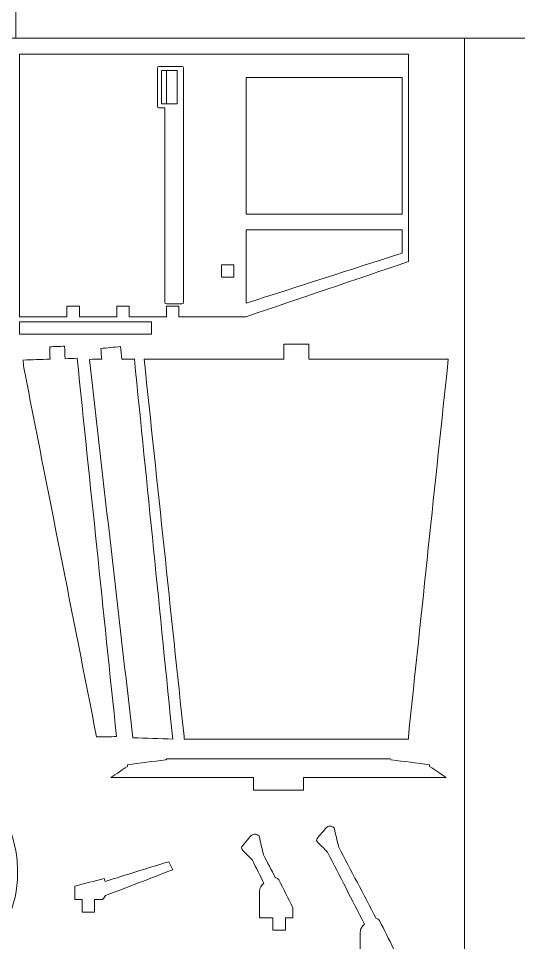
# Model space of a CAD drawing. Header units: centimetres. Extents: x -36.5 to 33.1, y -48.3 to 44.1.
# Drawn here: x -1.62 to 10.41, y -0.51 to 21.73 of the extents above; entities that cross this region are included whole.
import ezdxf

# ---------------------------------------------------------------- set-up
doc = ezdxf.new("R2010")
doc.units = ezdxf.units.CM
doc.header["$MEASUREMENT"] = 0
doc.layers.add('Camada 1', color=7, linetype='Continuous')

msp = doc.modelspace()

# ---------------------------------------------------------------- linework, layer by layer
at = {"layer": 'Camada 1', "color": 2, "lineweight": 20}
for points, knots in [([(-1.6923, 44.0612), (-1.6923, 44.0612), (-1.6923, 21.2612), (-1.6923, 21.2612), (-1.6923, 21.2612), (-1.6923, 21.2612), (33.1077, 21.2612), (33.1077, 21.2612), (33.1077, 21.2612), (33.1077, 21.2612), (33.1077, 44.0612), (33.1077, 44.0612), (33.1077, 44.0612), (33.1077, 44.0612), (-1.6923, 44.0612), (-1.6923, 44.0612)], [0, 0, 0, 0, 0.2, 0.2, 0.2, 0.2, 0.4, 0.4, 0.4, 0.4, 0.6, 0.6, 0.6, 0.6, 1, 1, 1, 1]), ([(-13.6923, -13.5388), (-13.6923, -13.5388), (9.1077, -13.5388), (9.1077, -13.5388), (9.1077, -13.5388), (9.1077, -13.5388), (9.1077, 21.2612), (9.1077, 21.2612), (9.1077, 21.2612), (9.1077, 21.2612), (-13.6923, 21.2612), (-13.6923, 21.2612), (-13.6923, 21.2612), (-13.6923, 21.2612), (-13.6923, -13.5388), (-13.6923, -13.5388), (-13.6923, -13.5388), (-13.6923, -13.5388), (-13.6923, -13.5388), (-13.6923, -13.5388)], [0, 0, 0, 0, 0.16666667, 0.16666667, 0.16666667, 0.16666667, 0.33333333, 0.33333333, 0.33333333, 0.33333333, 0.5, 0.5, 0.5, 0.5, 0.66666667, 0.66666667, 0.66666667, 0.66666667, 1, 1, 1, 1]), ([(9.1077, -13.5388), (9.1077, -13.5388), (31.9077, -13.5388), (31.9077, -13.5388), (31.9077, -13.5388), (31.9077, -13.5388), (31.9077, 21.2612), (31.9077, 21.2612), (31.9077, 21.2612), (31.9077, 21.2612), (9.1077, 21.2612), (9.1077, 21.2612), (9.1077, 21.2612), (9.1077, 21.2612), (9.1077, -13.5388), (9.1077, -13.5388), (9.1077, -13.5388), (9.1077, -13.5388), (9.1077, -13.5388), (9.1077, -13.5388)], [0, 0, 0, 0, 0.16666667, 0.16666667, 0.16666667, 0.16666667, 0.33333333, 0.33333333, 0.33333333, 0.33333333, 0.5, 0.5, 0.5, 0.5, 0.66666667, 0.66666667, 0.66666667, 0.66666667, 1, 1, 1, 1])]:
    msp.add_open_spline(points, degree=3, knots=knots, dxfattribs=at)
at = {"layer": 'Camada 1', "lineweight": 9}
for points, knots in [([(-0.45959, 14.80369), (-0.3592, 14.80369), (-0.25882, 14.80369), (-0.15842, 14.80369), (-0.15842, 14.80369), (-0.15842, 14.72002), (-0.15842, 14.63637), (-0.15842, 14.55271), (-0.15842, 14.55271), (0.14075, 14.55271), (0.43992, 14.55271), (0.73909, 14.55271), (0.73909, 14.55271), (0.73909, 14.63637), (0.73909, 14.72002), (0.73909, 14.80369), (0.73909, 14.80369), (0.83909, 14.80369), (0.93908, 14.80369), (1.03908, 14.80369), (1.03908, 14.80369), (1.03908, 14.72002), (1.03908, 14.63637), (1.03908, 14.55271), (1.03908, 14.55271), (1.33865, 14.55271), (1.6382, 14.55271), (1.93777, 14.55271), (1.93777, 14.55271), (1.93777, 14.63637), (1.93777, 14.72002), (1.93777, 14.80369), (1.93777, 14.80369), (2.03777, 14.80369), (2.13776, 14.80369), (2.23776, 14.80369), (2.23776, 14.80369), (2.23776, 14.72002), (2.23776, 14.63637), (2.23776, 14.55271), (2.23776, 14.55271), (2.77672, 14.55271), (3.31568, 14.55271), (3.85464, 14.55271), (3.85464, 14.55271), (5.15612, 14.99496), (6.45762, 15.43722), (7.7591, 15.87946), (7.7591, 15.87946), (7.7591, 17.54396), (7.7591, 19.20847), (7.7591, 20.87296), (7.7591, 20.87296), (4.64057, 20.87296), (1.52203, 20.87296), (-1.5965, 20.87296), (-1.5965, 20.87296), (-1.5965, 18.76621), (-1.5965, 16.65946), (-1.5965, 14.55271), (-1.5965, 14.55271), (-1.21753, 14.55271), (-0.83856, 14.55271), (-0.45959, 14.55271), (-0.45959, 14.55271), (-0.45959, 14.63637), (-0.45959, 14.72002), (-0.45959, 14.80369)], [0, 0, 0, 0, 0.05555556, 0.05555556, 0.05555556, 0.05555556, 0.11111111, 0.11111111, 0.11111111, 0.11111111, 0.16666667, 0.16666667, 0.16666667, 0.16666667, 0.22222222, 0.22222222, 0.22222222, 0.22222222, 0.27777778, 0.27777778, 0.27777778, 0.27777778, 0.33333333, 0.33333333, 0.33333333, 0.33333333, 0.38888889, 0.38888889, 0.38888889, 0.38888889, 0.44444444, 0.44444444, 0.44444444, 0.44444444, 0.5, 0.5, 0.5, 0.5, 0.55555556, 0.55555556, 0.55555556, 0.55555556, 0.61111111, 0.61111111, 0.61111111, 0.61111111, 0.66666667, 0.66666667, 0.66666667, 0.66666667, 0.72222222, 0.72222222, 0.72222222, 0.72222222, 0.77777778, 0.77777778, 0.77777778, 0.77777778, 0.83333333, 0.83333333, 0.83333333, 0.83333333, 0.88888889, 0.88888889, 0.88888889, 0.88888889, 1, 1, 1, 1]), ([(3.85464, 20.31592), (5.10616, 20.31592), (6.35768, 20.31592), (7.6092, 20.31592), (7.6092, 20.31592), (7.6092, 19.21874), (7.6092, 18.12154), (7.6092, 17.02436), (7.6092, 17.02436), (6.35768, 17.02436), (5.10616, 17.02436), (3.85464, 17.02436), (3.85464, 17.02436), (3.85464, 18.12154), (3.85464, 19.21874), (3.85464, 20.31592)], [0, 0, 0, 0, 0.2, 0.2, 0.2, 0.2, 0.4, 0.4, 0.4, 0.4, 0.6, 0.6, 0.6, 0.6, 1, 1, 1, 1]), ([(3.85464, 14.87822), (3.85464, 15.46824), (3.85464, 16.05826), (3.85464, 16.64828), (3.85464, 16.64828), (5.10616, 16.64828), (6.35768, 16.64828), (7.6092, 16.64828), (7.6092, 16.64828), (7.6092, 16.46084), (7.6092, 16.27339), (7.6092, 16.08595), (7.6092, 16.08595), (6.35768, 15.68337), (5.10616, 15.2808), (3.85464, 14.87822)], [0, 0, 0, 0, 0.2, 0.2, 0.2, 0.2, 0.4, 0.4, 0.4, 0.4, 0.6, 0.6, 0.6, 0.6, 1, 1, 1, 1]), ([(3.25861, 15.50468), (3.359, 15.50468), (3.45938, 15.50468), (3.55978, 15.50468), (3.55978, 15.50468), (3.55978, 15.60507), (3.55978, 15.70546), (3.55978, 15.80586), (3.55978, 15.80586), (3.45938, 15.80586), (3.359, 15.80586), (3.25861, 15.80586), (3.25861, 15.80586), (3.25861, 15.70546), (3.25861, 15.60507), (3.25861, 15.50468)], [0, 0, 0, 0, 0.2, 0.2, 0.2, 0.2, 0.4, 0.4, 0.4, 0.4, 0.6, 0.6, 0.6, 0.6, 1, 1, 1, 1]), ([(-1.5965, 14.43271), (-1.5965, 14.33271), (-1.5965, 14.23272), (-1.5965, 14.13271), (-1.5965, 14.13271), (-0.53852, 14.13272), (0.51947, 14.13272), (1.57745, 14.13272), (1.57745, 14.13272), (1.57746, 14.23273), (1.57746, 14.33271), (1.57746, 14.43271), (1.57746, 14.43271), (0.51947, 14.43271), (-0.53852, 14.43271), (-1.5965, 14.43271)], [0, 0, 0, 0, 0.2, 0.2, 0.2, 0.2, 0.4, 0.4, 0.4, 0.4, 0.6, 0.6, 0.6, 0.6, 1, 1, 1, 1]), ([(0.2553, 4.43763), (0.41462, 4.44051), (0.57396, 4.44338), (0.73328, 4.44626), (0.73328, 4.44626), (0.41797, 7.4819), (0.10267, 10.51755), (-0.21264, 13.55319), (-0.21264, 13.55319), (-0.31002, 13.54992), (-0.40739, 13.54665), (-0.50477, 13.54338), (-0.50477, 13.54338), (-0.50803, 13.64319), (-0.51131, 13.74302), (-0.51457, 13.84284), (-0.51457, 13.84284), (-0.63434, 13.83891), (-0.7541, 13.83499), (-0.87388, 13.83106), (-0.87388, 13.83106), (-0.8706, 13.73125), (-0.86734, 13.63143), (-0.86406, 13.53162), (-0.86406, 13.53162), (-1.08131, 13.5245), (-1.29857, 13.51737), (-1.51582, 13.51026), (-1.51582, 13.51026), (-1.50952, 13.44872), (-1.50323, 13.38718), (-1.49693, 13.32565), (-1.49693, 13.32565), (-0.91285, 10.36298), (-0.32878, 7.4003), (0.2553, 4.43763)], [0, 0, 0, 0, 0.1, 0.1, 0.1, 0.1, 0.2, 0.2, 0.2, 0.2, 0.3, 0.3, 0.3, 0.3, 0.4, 0.4, 0.4, 0.4, 0.5, 0.5, 0.5, 0.5, 0.6, 0.6, 0.6, 0.6, 0.7, 0.7, 0.7, 0.7, 0.8, 0.8, 0.8, 0.8, 1, 1, 1, 1]), ([(1.12652, 4.41906), (1.44667, 4.40863), (1.76682, 4.3982), (2.08697, 4.38776), (2.08697, 4.38776), (1.77978, 7.43601), (1.47259, 10.48425), (1.1654, 13.5325), (1.1654, 13.5325), (1.06493, 13.5322), (0.96446, 13.53189), (0.86399, 13.53159), (0.86399, 13.53159), (0.85374, 13.63323), (0.8435, 13.73486), (0.83326, 13.8365), (0.83326, 13.8365), (0.67406, 13.82046), (0.51488, 13.80441), (0.35569, 13.78837), (0.35569, 13.78837), (0.36437, 13.70229), (0.37304, 13.61622), (0.38172, 13.53014), (0.38172, 13.53014), (0.28134, 13.52929), (0.18096, 13.52842), (0.08058, 13.52757), (0.08058, 13.52757), (0.42923, 10.4914), (0.77788, 7.45522), (1.12652, 4.41906)], [0, 0, 0, 0, 0.11111111, 0.11111111, 0.11111111, 0.11111111, 0.22222222, 0.22222222, 0.22222222, 0.22222222, 0.33333333, 0.33333333, 0.33333333, 0.33333333, 0.44444444, 0.44444444, 0.44444444, 0.44444444, 0.55555556, 0.55555556, 0.55555556, 0.55555556, 0.66666667, 0.66666667, 0.66666667, 0.66666667, 0.77777778, 0.77777778, 0.77777778, 0.77777778, 1, 1, 1, 1]), ([(4.75856, 13.53272), (3.63895, 13.53272), (2.51935, 13.53272), (1.39974, 13.53272), (1.39974, 13.53272), (1.71973, 10.50486), (2.03971, 7.477), (2.3597, 4.44914), (2.3597, 4.44914), (2.3597, 4.42868), (2.3597, 4.40822), (2.3597, 4.38776), (2.3597, 4.38776), (4.15962, 4.38776), (5.95954, 4.38776), (7.75945, 4.38776), (7.75945, 4.38776), (7.75945, 4.40822), (7.75945, 4.42868), (7.75945, 4.44914), (7.75945, 4.44914), (8.07943, 7.477), (8.39942, 10.50486), (8.7194, 13.53272), (8.7194, 13.53272), (7.5999, 13.53272), (6.48041, 13.53272), (5.3609, 13.53272), (5.3609, 13.53272), (5.3609, 13.65272), (5.3609, 13.77271), (5.3609, 13.89271), (5.3609, 13.89271), (5.16012, 13.89271), (4.95935, 13.89271), (4.75856, 13.89271), (4.75856, 13.89271), (4.75856, 13.77271), (4.75856, 13.65272), (4.75856, 13.53272)], [0, 0, 0, 0, 0.09090909, 0.09090909, 0.09090909, 0.09090909, 0.18181818, 0.18181818, 0.18181818, 0.18181818, 0.27272727, 0.27272727, 0.27272727, 0.27272727, 0.36363636, 0.36363636, 0.36363636, 0.36363636, 0.45454545, 0.45454545, 0.45454545, 0.45454545, 0.54545455, 0.54545455, 0.54545455, 0.54545455, 0.63636364, 0.63636364, 0.63636364, 0.63636364, 0.72727273, 0.72727273, 0.72727273, 0.72727273, 0.81818182, 0.81818182, 0.81818182, 0.81818182, 1, 1, 1, 1]), ([(-5.06282, -1.67469), (-5.23554, -1.63613), (-5.38186, -1.60498), (-5.55124, -1.54316), (-5.55124, -1.54316), (-6.43412, -1.22092), (-7.12235, -0.47152), (-7.36622, 0.43642), (-7.36622, 0.43642), (-7.5872, 1.25914), (-7.42765, 2.16205), (-6.93926, 2.85986), (-6.93926, 2.85986), (-6.01826, 4.17578), (-4.19976, 4.49607), (-2.88595, 3.57656), (-2.88595, 3.57656), (-1.57004, 2.65558), (-1.24975, 0.83706), (-2.16925, -0.47674), (-2.16925, -0.47674), (-2.60647, -1.10145), (-3.29498, -1.54247), (-4.0461, -1.67532), (-4.0461, -1.67532), (-4.27433, -1.71569), (-4.57957, -1.72878), (-4.81039, -1.7083), (-4.81039, -1.7083), (-4.89454, -1.69709), (-4.97868, -1.6859), (-5.06282, -1.67469)], [0, 0, 0, 0, 0.11111111, 0.11111111, 0.11111111, 0.11111111, 0.22222222, 0.22222222, 0.22222222, 0.22222222, 0.33333333, 0.33333333, 0.33333333, 0.33333333, 0.44444444, 0.44444444, 0.44444444, 0.44444444, 0.55555556, 0.55555556, 0.55555556, 0.55555556, 0.66666667, 0.66666667, 0.66666667, 0.66666667, 0.77777778, 0.77777778, 0.77777778, 0.77777778, 1, 1, 1, 1]), ([(4.03314, 3.45906), (2.88793, 3.45906), (1.74271, 3.45906), (0.5975, 3.45906), (0.5975, 3.45906), (0.73025, 3.54822), (0.86298, 3.63736), (0.99572, 3.72651), (0.99572, 3.72651), (0.99572, 3.7409), (0.99572, 3.75528), (0.99572, 3.76965), (0.99572, 3.76965), (1.30394, 3.80859), (1.61216, 3.8475), (1.92038, 3.88642), (1.92038, 3.88642), (1.92809, 3.89442), (1.9358, 3.90242), (1.94351, 3.91041), (1.94351, 3.91041), (3.73692, 3.91081), (5.53033, 3.91118), (7.32374, 3.91155), (7.32374, 3.91155), (7.33124, 3.90322), (7.33873, 3.89488), (7.34623, 3.88656), (7.34623, 3.88656), (7.65448, 3.84762), (7.96271, 3.80868), (8.27095, 3.76974), (8.27095, 3.76974), (8.27095, 3.75532), (8.27095, 3.74092), (8.27095, 3.72651), (8.27095, 3.72651), (8.40354, 3.63879), (8.53613, 3.55107), (8.66872, 3.46335), (8.66872, 3.46335), (8.66872, 3.46191), (8.66872, 3.46048), (8.66872, 3.45904), (8.66872, 3.45904), (7.52351, 3.45904), (6.37829, 3.45904), (5.23308, 3.45904), (5.23308, 3.45904), (5.23308, 3.35905), (5.23308, 3.25905), (5.23308, 3.15906), (5.23308, 3.15906), (4.8331, 3.15906), (4.43311, 3.15906), (4.03313, 3.15906), (4.03313, 3.15906), (4.03313, 3.25905), (4.03314, 3.35906), (4.03314, 3.45906)], [0, 0, 0, 0, 0.0625, 0.0625, 0.0625, 0.0625, 0.125, 0.125, 0.125, 0.125, 0.1875, 0.1875, 0.1875, 0.1875, 0.25, 0.25, 0.25, 0.25, 0.3125, 0.3125, 0.3125, 0.3125, 0.375, 0.375, 0.375, 0.375, 0.4375, 0.4375, 0.4375, 0.4375, 0.5, 0.5, 0.5, 0.5, 0.5625, 0.5625, 0.5625, 0.5625, 0.625, 0.625, 0.625, 0.625, 0.6875, 0.6875, 0.6875, 0.6875, 0.75, 0.75, 0.75, 0.75, 0.8125, 0.8125, 0.8125, 0.8125, 0.875, 0.875, 0.875, 0.875, 1, 1, 1, 1]), ([(5.8906, 2.28794), (5.91893, 2.28163), (5.96182, 2.26364), (5.97416, 2.24096), (5.97416, 2.24096), (6.00901, 2.0927), (6.04386, 1.94443), (6.07871, 1.79617), (6.07871, 1.79617), (6.3803, 1.21893), (6.68191, 0.64171), (6.98351, 0.06447), (6.98351, 0.06447), (7.0163, 0.05937), (7.04653, 0.04348), (7.06625, 0.01579), (7.06625, 0.01579), (7.17859, -0.20934), (7.29094, -0.43449), (7.40328, -0.65962), (7.40328, -0.65962), (7.40328, -0.73961), (7.40328, -0.81962), (7.40328, -0.89961), (7.40328, -0.89961), (7.34328, -0.89961), (7.28329, -0.89961), (7.22329, -0.89961), (7.22329, -0.89961), (7.22329, -0.9996), (7.22329, -1.0996), (7.22329, -1.1996), (7.22329, -1.1996), (7.1233, -1.1996), (7.0233, -1.1996), (6.9233, -1.1996), (6.9233, -1.1996), (6.9233, -1.0996), (6.9233, -0.9996), (6.9233, -0.89961), (6.9233, -0.89961), (6.81512, -0.89961), (6.70694, -0.89961), (6.59876, -0.89961), (6.59876, -0.89961), (6.59876, -0.79473), (6.59152, -0.28784), (6.60446, -0.22511), (6.60446, -0.22511), (6.61777, -0.1606), (6.65556, -0.10922), (6.70613, -0.06876), (6.70613, -0.06876), (6.40752, 0.50823), (6.1089, 1.08523), (5.81029, 1.66222), (5.81029, 1.66222), (5.77244, 1.71537), (5.56062, 1.9037), (5.55072, 1.94575), (5.55072, 1.94575), (5.55438, 1.96132), (5.55804, 1.97689), (5.5617, 1.99246), (5.5617, 1.99246), (5.64013, 2.084), (5.71858, 2.17554), (5.79701, 2.26707), (5.79701, 2.26707), (5.8275, 2.28728), (5.85607, 2.29048), (5.8906, 2.28794)], [0, 0, 0, 0, 0.05263158, 0.05263158, 0.05263158, 0.05263158, 0.10526316, 0.10526316, 0.10526316, 0.10526316, 0.15789474, 0.15789474, 0.15789474, 0.15789474, 0.21052632, 0.21052632, 0.21052632, 0.21052632, 0.26315789, 0.26315789, 0.26315789, 0.26315789, 0.31578947, 0.31578947, 0.31578947, 0.31578947, 0.36842105, 0.36842105, 0.36842105, 0.36842105, 0.42105263, 0.42105263, 0.42105263, 0.42105263, 0.47368421, 0.47368421, 0.47368421, 0.47368421, 0.52631579, 0.52631579, 0.52631579, 0.52631579, 0.57894737, 0.57894737, 0.57894737, 0.57894737, 0.63157895, 0.63157895, 0.63157895, 0.63157895, 0.68421053, 0.68421053, 0.68421053, 0.68421053, 0.73684211, 0.73684211, 0.73684211, 0.73684211, 0.78947368, 0.78947368, 0.78947368, 0.78947368, 0.84210526, 0.84210526, 0.84210526, 0.84210526, 0.89473684, 0.89473684, 0.89473684, 0.89473684, 1, 1, 1, 1]), ([(4.56815, 1.04636), (4.5652, 1.04683), (4.56222, 1.04727), (4.55927, 1.04774), (4.55927, 1.04774), (4.46359, 1.23286), (4.36792, 1.41801), (4.27224, 1.60314), (4.27224, 1.60314), (4.23738, 1.75141), (4.20252, 1.89966), (4.16767, 2.04792), (4.16767, 2.04792), (4.14827, 2.08356), (4.03919, 2.13494), (3.96145, 2.04792), (3.96145, 2.04792), (3.9371, 2.02066), (3.75042, 1.80357), (3.74424, 1.77735), (3.74424, 1.77735), (3.7479, 1.76178), (3.75156, 1.7462), (3.75522, 1.73064), (3.75522, 1.73064), (3.83808, 1.64349), (3.92096, 1.55634), (4.00382, 1.46919), (4.00382, 1.46919), (4.09652, 1.28428), (4.18921, 1.0994), (4.28191, 0.91449), (4.28191, 0.91449), (4.22022, 0.86514), (4.18057, 0.80064), (4.17454, 0.7205), (4.17454, 0.7205), (4.17455, 0.50821), (4.17456, 0.29593), (4.17456, 0.08365), (4.17456, 0.08365), (4.28275, 0.08365), (4.39093, 0.08365), (4.49911, 0.08366), (4.49911, 0.08366), (4.49911, -0.01634), (4.49912, -0.11632), (4.49912, -0.21632), (4.49912, -0.21632), (4.59912, -0.21632), (4.69912, -0.21632), (4.79911, -0.21632), (4.79911, -0.21632), (4.79911, -0.11632), (4.7991, -0.01632), (4.7991, 0.08367), (4.7991, 0.08367), (4.85909, 0.08367), (4.91909, 0.08367), (4.97909, 0.08367), (4.97909, 0.08367), (4.97908, 0.16368), (4.97908, 0.24368), (4.97908, 0.32367), (4.97908, 0.32367), (4.86672, 0.5488), (4.75438, 0.77394), (4.64202, 0.99906), (4.64202, 0.99906), (4.62418, 1.02411), (4.59742, 1.0395), (4.56815, 1.04636)], [0, 0, 0, 0, 0.05263158, 0.05263158, 0.05263158, 0.05263158, 0.10526316, 0.10526316, 0.10526316, 0.10526316, 0.15789474, 0.15789474, 0.15789474, 0.15789474, 0.21052632, 0.21052632, 0.21052632, 0.21052632, 0.26315789, 0.26315789, 0.26315789, 0.26315789, 0.31578947, 0.31578947, 0.31578947, 0.31578947, 0.36842105, 0.36842105, 0.36842105, 0.36842105, 0.42105263, 0.42105263, 0.42105263, 0.42105263, 0.47368421, 0.47368421, 0.47368421, 0.47368421, 0.52631579, 0.52631579, 0.52631579, 0.52631579, 0.57894737, 0.57894737, 0.57894737, 0.57894737, 0.63157895, 0.63157895, 0.63157895, 0.63157895, 0.68421053, 0.68421053, 0.68421053, 0.68421053, 0.73684211, 0.73684211, 0.73684211, 0.73684211, 0.78947368, 0.78947368, 0.78947368, 0.78947368, 0.84210526, 0.84210526, 0.84210526, 0.84210526, 0.89473684, 0.89473684, 0.89473684, 0.89473684, 1, 1, 1, 1]), ([(0.47174, 0.61915), (1.01177, 0.82659), (1.55179, 1.03404), (2.09182, 1.24148), (2.09182, 1.24148), (2.05928, 1.30594), (2.02675, 1.37041), (1.99422, 1.43487), (1.99422, 1.43487), (1.4823, 1.27609), (0.97039, 1.1173), (0.45847, 0.95852), (0.45847, 0.95852), (0.45137, 0.98144), (0.44425, 1.00436), (0.43715, 1.02728), (0.43715, 1.02728), (0.20074, 0.96782), (-0.03566, 0.90837), (-0.27208, 0.84891), (-0.27208, 0.84891), (-0.27208, 0.74024), (-0.27208, 0.63158), (-0.27208, 0.52291), (-0.27208, 0.52291), (-0.21208, 0.52291), (-0.15209, 0.52291), (-0.09209, 0.52291), (-0.09209, 0.52291), (-0.09209, 0.42291), (-0.09209, 0.32292), (-0.09209, 0.22292), (-0.09209, 0.22292), (0.00791, 0.22292), (0.1079, 0.22292), (0.2079, 0.22292), (0.2079, 0.22292), (0.2079, 0.32292), (0.2079, 0.42291), (0.2079, 0.52291), (0.2079, 0.52291), (0.27196, 0.52291), (0.33601, 0.52291), (0.40007, 0.52291), (0.40007, 0.52291), (0.42396, 0.55498), (0.44785, 0.58707), (0.47174, 0.61915)], [0, 0, 0, 0, 0.07692308, 0.07692308, 0.07692308, 0.07692308, 0.15384615, 0.15384615, 0.15384615, 0.15384615, 0.23076923, 0.23076923, 0.23076923, 0.23076923, 0.30769231, 0.30769231, 0.30769231, 0.30769231, 0.38461538, 0.38461538, 0.38461538, 0.38461538, 0.46153846, 0.46153846, 0.46153846, 0.46153846, 0.53846154, 0.53846154, 0.53846154, 0.53846154, 0.61538462, 0.61538462, 0.61538462, 0.61538462, 0.69230769, 0.69230769, 0.69230769, 0.69230769, 0.76923077, 0.76923077, 0.76923077, 0.76923077, 0.84615385, 0.84615385, 0.84615385, 0.84615385, 1, 1, 1, 1])]:
    msp.add_open_spline(points, degree=3, knots=knots, dxfattribs=at)
at = {"layer": 'Camada 1', "color": 140, "lineweight": 9}
for points, knots in [([(1.8984, 19.58103), (1.8504, 19.58103), (1.80241, 19.58103), (1.75441, 19.58103), (1.75441, 19.58103), (1.73459, 19.58103), (1.71841, 19.59721), (1.71841, 19.61703), (1.71841, 19.61703), (1.71841, 19.92474), (1.71841, 20.23244), (1.71841, 20.54014), (1.71841, 20.54014), (1.71841, 20.55997), (1.73459, 20.57614), (1.75441, 20.57614), (1.75441, 20.57614), (1.93987, 20.57614), (2.12533, 20.57614), (2.31079, 20.57614), (2.31079, 20.57614), (2.33062, 20.57614), (2.34679, 20.55997), (2.34679, 20.54014), (2.34679, 20.54014), (2.34679, 18.66024), (2.34679, 16.78032), (2.34679, 14.90041), (2.34679, 14.90041), (2.34679, 14.88058), (2.33062, 14.86441), (2.31079, 14.86441), (2.31079, 14.86441), (2.18533, 14.86441), (2.05986, 14.86441), (1.9344, 14.86441), (1.9344, 14.86441), (1.91458, 14.86441), (1.8984, 14.88058), (1.8984, 14.90041), (1.8984, 14.90041), (1.8984, 16.46061), (1.8984, 18.02083), (1.8984, 19.58103)], [0, 0, 0, 0, 0.08333333, 0.08333333, 0.08333333, 0.08333333, 0.16666667, 0.16666667, 0.16666667, 0.16666667, 0.25, 0.25, 0.25, 0.25, 0.33333333, 0.33333333, 0.33333333, 0.33333333, 0.41666667, 0.41666667, 0.41666667, 0.41666667, 0.5, 0.5, 0.5, 0.5, 0.58333333, 0.58333333, 0.58333333, 0.58333333, 0.66666667, 0.66666667, 0.66666667, 0.66666667, 0.75, 0.75, 0.75, 0.75, 0.83333333, 0.83333333, 0.83333333, 0.83333333, 1, 1, 1, 1]), ([(1.81936, 20.48014), (1.85771, 20.48014), (1.89605, 20.48014), (1.9344, 20.48014), (1.9344, 20.48014), (1.9344, 20.21244), (1.9344, 19.94474), (1.9344, 19.67703), (1.9344, 19.67703), (1.89605, 19.67703), (1.85771, 19.67703), (1.81936, 19.67703), (1.81936, 19.67703), (1.81936, 19.94474), (1.81936, 20.21244), (1.81936, 20.48014)], [0, 0, 0, 0, 0.2, 0.2, 0.2, 0.2, 0.4, 0.4, 0.4, 0.4, 0.6, 0.6, 0.6, 0.6, 1, 1, 1, 1]), ([(1.9344, 20.48014), (2.01986, 20.48014), (2.10533, 20.48014), (2.19079, 20.48014), (2.19079, 20.48014), (2.19079, 20.21244), (2.19079, 19.94474), (2.19079, 19.67703), (2.19079, 19.67703), (2.10533, 19.67703), (2.01986, 19.67703), (1.9344, 19.67703)], [0, 0, 0, 0, 0.25, 0.25, 0.25, 0.25, 0.5, 0.5, 0.5, 0.5, 1, 1, 1, 1])]:
    msp.add_open_spline(points, degree=3, knots=knots, dxfattribs=at)

doc.saveas('drawing.dxf')
